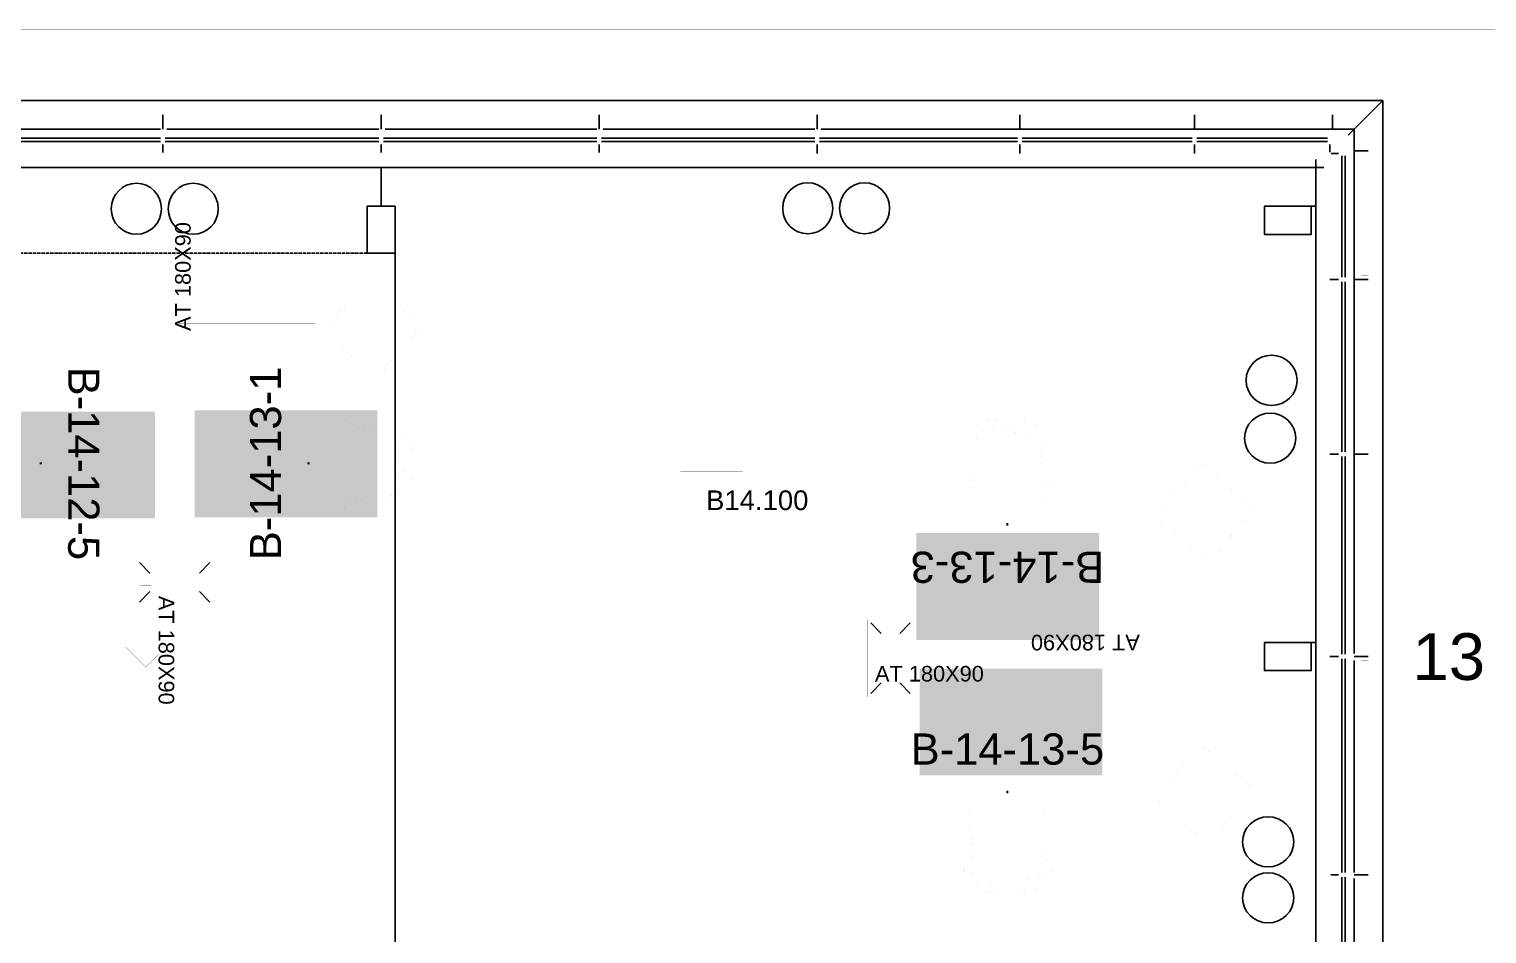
# Model space of a CAD drawing. Extents: x 7690 to 8871, y -6511 to -5312.
# Drawn here: x 8105.4 to 8473.8, y -5540.9 to -5312.3 of the extents above; entities that cross this region are included whole.
import ezdxf
from ezdxf.enums import TextEntityAlignment as Align

# ---------------------------------------------------------------- set-up
doc = ezdxf.new("R2010")
doc.units = 0
doc.header["$MEASUREMENT"] = 0
doc.linetypes.add('DOT_DASH', pattern=[1, 0, -0.25, 0.5, -0.25])
doc.linetypes.add('LONG_DASHES', pattern=[1.5, 1, -0.5])
doc.layers.get('0').update_dxf_attribs({"linetype": 'CONTINUOUS'})
for name, color, linetype in [('A-ALLG-BESCHRIFTUNG_10', 7, 'CONTINUOUS'), ('A-NEU-GRUNDRISS', 7, 'CONTINUOUS'), ('A-NEU-WAND-BETON', 7, 'CONTINUOUS'), ('BWZ121_GF-POLYGON', 7, 'CONTINUOUS'), ('BWZ122_NGF-POLYGON', 7, 'CONTINUOUS'), ('FM_OBJEKT_ARBEITSPLATZ', 7, 'CONTINUOUS'), ('FM_OBJEKT_DOSE', 7, 'CONTINUOUS'), ('FM_OBJEKT_GESCHOSS', 7, 'CONTINUOUS'), ('FM_OBJEKT_MOEBEL', 7, 'CONTINUOUS'), ('FM_OBJEKT_RAUM', 7, 'CONTINUOUS'), ('FM_OBJEKT_SICHERHEIT', 7, 'CONTINUOUS'), ('FM_RAHMEN_LINK', 7, 'CONTINUOUS'), ('R0_MOBILIAR_PERIMETERNUMMERIERU', 7, 'CONTINUOUS'), ('Z1_POLYGONE_FLÄCHENNACHWEIS', 7, 'CONTINUOUS')]:
    doc.layers.add(name, color=color, linetype=linetype)
doc.styles.add('ARIAL', font='ARIAL')

# ---------------------------------------------------------------- blocks, each defined once
blk = doc.blocks.new('*D22')
at = {"layer": 'FM_OBJEKT_GESCHOSS', "color": 250, "linetype": 'Continuous', "const_width": 0.00174}
blk.add_lwpolyline([(8161.6821, -6162.5566), (8161.6821, -6493.2646), (8778.2168, -6493.2646), (8778.2168, -5660.9834), (8447.5059, -5660.9834), (8447.5059, -5330.3032), (7830.9731, -5330.2744), (7830.9746, -5767.6758), (7720.7378, -5767.6758), (7720.7378, -5751.9277), (7704.9897, -5751.9277), (7704.9897, -5767.6758), (7720.7378, -5767.6758), (7720.7378, -5767.6758), (7830.9746, -5767.6758), (7830.9746, -6162.5566), (8161.6821, -6162.5566), (8246.5254, -6081.0605), (8246.5254, -6073.5806), (8330.5762, -6073.5806), (8330.5762, -6081.0605), (8246.5254, -6081.0605)], close=True, dxfattribs=at)
blk = doc.blocks.new('*D62')
at = {"layer": 'A-NEU-GRUNDRISS', "color": 250, "linetype": 'Continuous'}
for p, q in [((8447.5059, -5330.2715), (8304.5586, -5330.2715)), ((8438.7246, -5339.0503), (8447.5059, -5330.2715)), ((8447.5059, -5330.2715), (8447.5059, -5471.019)), ((8447.5059, -5331.4521), (8447.5059, -5471.019)), ((8304.5918, -5337.5137), (8304.5918, -5333.9585)), ((8355.7734, -5337.5137), (8355.7734, -5333.9585)), ((8399.8672, -5337.5137), (8399.8672, -5333.9585)), ((8434.7402, -5337.5137), (8434.7402, -5333.9595)), ((8305.1836, -5339.8037), (8355.1836, -5339.8037)), ((8305.1836, -5340.6309), (8355.1836, -5340.6309)), ((8305.5859, -5337.5142), (8440.2617, -5337.5142)), ((8356.3652, -5339.8018), (8399.2852, -5339.7979)), ((8356.3652, -5340.6289), (8399.2852, -5340.625)), ((8433.5313, -5339.7979), (8400.459, -5339.7979)), ((8433.5313, -5340.625), (8400.459, -5340.625)), ((8434.1191, -5337.5137), (8434.7402, -5337.5137)), ((8440.2617, -5470.0254), (8440.2617, -5337.5142)), ((8304.5918, -5343.6563), (8304.5918, -5341.4517)), ((8355.7734, -5343.6563), (8355.7734, -5341.4517)), ((8399.8672, -5343.6563), (8399.8672, -5341.4517)), ((8434.1191, -5343.3618), (8434.1191, -5341.4517)), ((8434.4551, -5343.6567), (8436.3262, -5343.6563)), ((8437.1309, -5374.9561), (8437.1309, -5344.2471)), ((8437.957, -5374.9561), (8437.957, -5344.2471)), ((8440.2617, -5343.0352), (8443.8164, -5343.0352)), ((8432.5449, -5347.1992), (8306.168, -5347.1992)), ((8430.5762, -5345.2314), (8430.5762, -5469.4443)), ((8434.1211, -5375.5464), (8436.3262, -5375.5464)), ((8437.1309, -5419.0508), (8437.1309, -5376.1367)), ((8437.957, -5419.0508), (8437.957, -5376.1367)), ((8440.2637, -5375.5459), (8443.8184, -5375.5459)), ((8434.1172, -5419.6406), (8436.3242, -5419.6406)), ((8437.1309, -5420.2314), (8437.1309, -5470.2314)), ((8437.957, -5420.2314), (8437.957, -5470.2314)), ((8440.2617, -5419.6406), (8443.8164, -5419.6401)), ((8434.1191, -5470.8223), (8436.3242, -5470.8223)), ((8440.2617, -5470.8218), (8443.8164, -5470.8218))]:
    blk.add_line(p, q, dxfattribs=at)
at = {"layer": 'A-NEU-GRUNDRISS', "color": 250, "linetype": 'Continuous', "const_width": 0.00174}
for points in [[(8305.666, -5335.7104), (8303.5195, -5335.7104), (8303.5195, -5333.9585), (8305.666, -5333.9585)], [(8356.8145, -5335.7104), (8354.668, -5335.7104), (8354.668, -5333.9585), (8356.8145, -5333.9585)], [(8400.9082, -5335.7104), (8398.7617, -5335.7104), (8398.7617, -5333.9585), (8400.9082, -5333.9585)], [(8434.7402, -5335.7114), (8434.1191, -5335.7114), (8434.1191, -5333.9595), (8434.7402, -5333.9595)], [(8305.5859, -5338.6953), (8303.5996, -5338.6953), (8303.5996, -5337.5142), (8305.5859, -5337.5142)], [(8304.9863, -5341.4517), (8304.1992, -5341.4517), (8304.1992, -5338.9932), (8304.9863, -5338.9932)], [(8355.1836, -5341.4536), (8305.1836, -5341.4536), (8305.1836, -5338.9751), (8355.1836, -5338.9751)], [(8356.7676, -5338.6953), (8354.7793, -5338.6953), (8354.7793, -5337.5142), (8356.7676, -5337.5142)], [(8356.168, -5341.4517), (8355.3809, -5341.4517), (8355.3809, -5338.9932), (8356.168, -5338.9932)], [(8356.3652, -5341.4556), (8399.2852, -5341.4517), (8399.2852, -5338.9717), (8356.3652, -5338.9751)], [(8400.8613, -5338.6953), (8398.873, -5338.6953), (8398.873, -5337.5142), (8400.8613, -5337.5142)], [(8400.2617, -5341.4517), (8399.4746, -5341.4517), (8399.4746, -5338.9932), (8400.2617, -5338.9932)], [(8433.5313, -5341.4517), (8400.459, -5341.4517), (8400.459, -5338.9712), (8433.5313, -5338.9712)], [(8435.1113, -5338.6953), (8433.125, -5338.6953), (8433.125, -5337.5142), (8435.1113, -5337.5142)], [(8434.5137, -5341.4517), (8433.7246, -5341.4517), (8433.7246, -5338.9932), (8434.5137, -5338.9932)], [(8438.7246, -5343.0664), (8436.4023, -5343.0664), (8436.4023, -5341.373), (8434.707, -5341.373), (8434.707, -5339.0503), (8438.7246, -5339.0503)], [(8306.168, -5347.1992), (8303.0176, -5347.1992), (8303.0176, -5342.0811), (8306.168, -5342.0811)], [(8357.3496, -5347.1992), (8354.1992, -5347.1992), (8354.1992, -5342.0811), (8357.3496, -5342.0811)], [(8401.4434, -5347.1992), (8398.293, -5347.1992), (8398.293, -5342.0811), (8401.4434, -5342.0811)], [(8435.6934, -5347.1992), (8430.5762, -5347.1992), (8430.5762, -5342.082), (8435.6934, -5342.082)], [(8438.7852, -5344.0503), (8436.3262, -5344.0503), (8436.3262, -5343.2632), (8438.7852, -5343.2632)], [(8438.7852, -5374.9561), (8436.3281, -5374.9561), (8436.3281, -5344.2471), (8438.7852, -5344.2471)], [(8440.2617, -5344.6494), (8439.0801, -5344.6494), (8439.0801, -5342.6631), (8440.2617, -5342.6631)], [(8443.8164, -5343.6567), (8442.0645, -5343.6567), (8442.0645, -5343.0352), (8443.8164, -5343.0352)], [(8435.6934, -5377.1211), (8430.5762, -5377.1211), (8430.5762, -5373.9717), (8435.6934, -5373.9717)], [(8438.7852, -5375.9404), (8436.3262, -5375.9404), (8436.3262, -5375.1528), (8438.7852, -5375.1528)], [(8438.7871, -5419.0508), (8436.3262, -5419.0508), (8436.3262, -5376.1367), (8438.7871, -5376.1367)], [(8440.2637, -5376.5396), (8439.082, -5376.5396), (8439.082, -5374.5527), (8440.2637, -5374.5527)], [(8443.8184, -5376.5859), (8442.0664, -5376.5859), (8442.0664, -5374.4399), (8443.8184, -5374.4399)], [(8435.6934, -5421.2158), (8430.5762, -5421.2158), (8430.5762, -5418.0659), (8435.6934, -5418.0659)], [(8438.7813, -5420.0347), (8436.3242, -5420.0347), (8436.3242, -5419.2471), (8438.7813, -5419.2471)], [(8438.7871, -5470.2314), (8436.3262, -5470.2314), (8436.3262, -5420.2314), (8438.7871, -5420.2314)], [(8440.2617, -5420.6338), (8439.0801, -5420.6338), (8439.0801, -5418.647), (8440.2617, -5418.647)], [(8443.8164, -5420.6807), (8442.0625, -5420.6807), (8442.0625, -5418.5342), (8443.8164, -5418.5342)], [(8435.6934, -5472.397), (8430.5762, -5472.397), (8430.5762, -5469.2471), (8435.6934, -5469.2471)], [(8440.2617, -5471.8154), (8439.0801, -5471.8154), (8439.0801, -5469.8286), (8440.2617, -5469.8286)], [(8443.8164, -5471.8618), (8442.0645, -5471.8618), (8442.0645, -5469.7158), (8443.8164, -5469.7158)], [(8438.7832, -5471.2158), (8436.3242, -5471.2158), (8436.3242, -5470.4287), (8438.7832, -5470.4287)]]:
    blk.add_lwpolyline(points, close=True, dxfattribs=at)
blk = doc.blocks.new('*D63')
at = {"layer": 'A-NEU-GRUNDRISS', "color": 250, "linetype": 'Continuous'}
for p, q in [((8304.5918, -5330.2734), (8249.4746, -5330.2734)), ((8249.4746, -5337.5166), (8249.4746, -5333.9614)), ((8304.002, -5339.8022), (8250.0645, -5339.8022)), ((8304.002, -5340.6289), (8250.0645, -5340.6289)), ((8250.4668, -5337.5166), (8304.002, -5337.5166)), ((8249.4746, -5343.4214), (8249.4746, -5341.4541)), ((8303.0176, -5347.2007), (8251.0488, -5347.2007))]:
    blk.add_line(p, q, dxfattribs=at)
at = {"layer": 'A-NEU-GRUNDRISS', "color": 250, "linetype": 'Continuous', "const_width": 0.00174}
for points in [[(8250.5469, -5335.7134), (8248.4023, -5335.7134), (8248.4023, -5333.9614), (8250.5469, -5333.9614)], [(8250.4668, -5338.6978), (8248.4805, -5338.6978), (8248.4805, -5337.5166), (8250.4668, -5337.5166)], [(8249.8691, -5341.4541), (8249.0801, -5341.4541), (8249.0801, -5338.9961), (8249.8691, -5338.9961)], [(8304.002, -5341.4521), (8250.0645, -5341.4521), (8250.0645, -5338.9736), (8304.002, -5338.9736)], [(8251.0488, -5347.2007), (8247.9004, -5347.2007), (8247.9004, -5342.0825), (8251.0488, -5342.0825)]]:
    blk.add_lwpolyline(points, close=True, dxfattribs=at)
blk = doc.blocks.new('*D64')
at = {"layer": 'A-NEU-GRUNDRISS', "color": 250, "linetype": 'Continuous'}
for p, q in [((8249.4746, -5330.2734), (8194.3574, -5330.2734)), ((8194.3574, -5337.5166), (8194.3574, -5333.9614)), ((8248.8848, -5339.8022), (8194.9473, -5339.8022)), ((8248.8848, -5340.6289), (8194.9473, -5340.6289)), ((8195.3496, -5337.5166), (8248.8848, -5337.5166)), ((8194.3574, -5343.4214), (8194.3574, -5341.4541)), ((8247.9004, -5347.2007), (8195.9316, -5347.2007))]:
    blk.add_line(p, q, dxfattribs=at)
at = {"layer": 'A-NEU-GRUNDRISS', "color": 250, "linetype": 'Continuous', "const_width": 0.00174}
for points in [[(8195.4297, -5335.7134), (8193.2832, -5335.7134), (8193.2832, -5333.9614), (8195.4297, -5333.9614)], [(8195.3496, -5338.6978), (8193.3633, -5338.6978), (8193.3633, -5337.5166), (8195.3496, -5337.5166)], [(8194.75, -5341.4541), (8193.9629, -5341.4541), (8193.9629, -5338.9961), (8194.75, -5338.9961)], [(8248.8848, -5341.4521), (8194.9473, -5341.4521), (8194.9473, -5338.9736), (8248.8848, -5338.9736)], [(8195.9316, -5347.2007), (8192.7813, -5347.2007), (8192.7813, -5342.0825), (8195.9316, -5342.0825)]]:
    blk.add_lwpolyline(points, close=True, dxfattribs=at)
blk = doc.blocks.new('*D65')
at = {"layer": 'A-NEU-GRUNDRISS', "color": 250, "linetype": 'Continuous'}
for p, q in [((8194.3574, -5330.2734), (8139.2388, -5330.2734)), ((8139.2388, -5337.5166), (8139.2388, -5333.9614)), ((8193.7656, -5339.8022), (8139.8296, -5339.8022)), ((8193.7656, -5340.6289), (8139.8296, -5340.6289)), ((8140.231, -5337.5166), (8193.7656, -5337.5166)), ((8139.2388, -5343.4214), (8139.2388, -5341.4541)), ((8192.7813, -5347.2007), (8140.813, -5347.2007))]:
    blk.add_line(p, q, dxfattribs=at)
at = {"layer": 'A-NEU-GRUNDRISS', "color": 250, "linetype": 'Continuous', "const_width": 0.00174}
for points in [[(8140.312, -5335.7134), (8138.1655, -5335.7134), (8138.1655, -5333.9614), (8140.312, -5333.9614)], [(8140.231, -5338.6978), (8138.2446, -5338.6978), (8138.2446, -5337.5166), (8140.231, -5337.5166)], [(8139.6323, -5341.4541), (8138.8452, -5341.4541), (8138.8452, -5338.9961), (8139.6323, -5338.9961)], [(8193.7656, -5341.4521), (8139.8296, -5341.4521), (8139.8296, -5338.9736), (8193.7656, -5338.9736)], [(8140.813, -5347.2007), (8137.6636, -5347.2007), (8137.6636, -5342.0825), (8140.813, -5342.0825)]]:
    blk.add_lwpolyline(points, close=True, dxfattribs=at)
blk = doc.blocks.new('*D66')
at = {"layer": 'A-NEU-GRUNDRISS', "color": 250, "linetype": 'Continuous'}
for p, q in [((8139.2388, -5330.2734), (8084.1206, -5330.2734)), ((8084.1206, -5337.5166), (8084.1206, -5333.9614)), ((8138.6479, -5339.8022), (8084.7114, -5339.8022)), ((8138.6479, -5340.6289), (8084.7114, -5340.6289)), ((8085.1138, -5337.5166), (8138.6479, -5337.5166)), ((8084.1206, -5343.4214), (8084.1206, -5341.4541)), ((8137.6636, -5347.2007), (8085.6958, -5347.2007))]:
    blk.add_line(p, q, dxfattribs=at)
at = {"layer": 'A-NEU-GRUNDRISS', "color": 250, "linetype": 'Continuous', "const_width": 0.00174}
for points in [[(8085.1938, -5335.7134), (8083.0474, -5335.7134), (8083.0474, -5333.9614), (8085.1938, -5333.9614)], [(8085.1138, -5338.6978), (8083.1265, -5338.6978), (8083.1265, -5337.5166), (8085.1138, -5337.5166)], [(8084.5142, -5341.4541), (8083.7271, -5341.4541), (8083.7271, -5338.9961), (8084.5142, -5338.9961)], [(8138.6479, -5341.4521), (8084.7114, -5341.4521), (8084.7114, -5338.9736), (8138.6479, -5338.9736)], [(8085.6958, -5347.2007), (8082.5454, -5347.2007), (8082.5454, -5342.0825), (8085.6958, -5342.0825)]]:
    blk.add_lwpolyline(points, close=True, dxfattribs=at)
blk = doc.blocks.new('*D72')
at = {"layer": 'A-NEU-GRUNDRISS', "color": 250, "linetype": 'Continuous'}
for p, q in [((8430.5742, -5579.4834), (8430.5742, -5527.5146)), ((8434.3535, -5525.9399), (8436.3223, -5525.9399)), ((8437.1465, -5580.4678), (8437.1465, -5526.5308)), ((8437.9727, -5580.4678), (8437.9727, -5526.5308)), ((8440.2598, -5525.9404), (8443.8145, -5525.9404)), ((8440.2598, -5526.9331), (8440.2598, -5580.4678)), ((8447.502, -5581.0581), (8447.502, -5525.9404))]:
    blk.add_line(p, q, dxfattribs=at)
at = {"layer": 'A-NEU-GRUNDRISS', "color": 250, "linetype": 'Continuous', "const_width": 0.00174}
for points in [[(8430.5742, -5527.5146), (8430.5742, -5524.3652), (8435.6934, -5524.3652), (8435.6934, -5527.5146)], [(8439.0781, -5526.9331), (8439.0781, -5524.9463), (8440.2598, -5524.9463), (8440.2598, -5526.9331)], [(8442.0625, -5527.0132), (8442.0625, -5524.8672), (8443.8145, -5524.8672), (8443.8145, -5527.0132)], [(8436.3223, -5526.334), (8436.3223, -5525.5464), (8438.7793, -5525.5464), (8438.7793, -5526.334)], [(8436.3242, -5580.4678), (8436.3242, -5526.5308), (8438.8027, -5526.5308), (8438.8027, -5580.4678)]]:
    blk.add_lwpolyline(points, close=True, dxfattribs=at)
blk = doc.blocks.new('*D73')
at = {"layer": 'A-NEU-GRUNDRISS', "color": 250, "linetype": 'Continuous'}
for p, q in [((8430.5762, -5524.3652), (8430.5762, -5472.397)), ((8434.3535, -5470.8223), (8436.3223, -5470.8223)), ((8437.1465, -5525.3496), (8437.1465, -5471.4126)), ((8437.9727, -5525.3496), (8437.9727, -5471.4126)), ((8440.2598, -5470.8223), (8443.8145, -5470.8223)), ((8440.2598, -5471.8149), (8440.2598, -5525.3496)), ((8447.502, -5525.9404), (8447.502, -5470.8223))]:
    blk.add_line(p, q, dxfattribs=at)
at = {"layer": 'A-NEU-GRUNDRISS', "color": 250, "linetype": 'Continuous', "const_width": 0.00174}
for points in [[(8430.5762, -5472.397), (8430.5762, -5469.2471), (8435.6934, -5469.2471), (8435.6934, -5472.397)], [(8439.0781, -5471.8149), (8439.0781, -5469.8281), (8440.2598, -5469.8281), (8440.2598, -5471.8149)], [(8442.0625, -5471.895), (8442.0625, -5469.749), (8443.8145, -5469.749), (8443.8145, -5471.895)], [(8436.3223, -5471.2158), (8436.3223, -5470.4282), (8438.7793, -5470.4282), (8438.7793, -5471.2158)], [(8436.3242, -5525.3496), (8436.3242, -5471.4126), (8438.8027, -5471.4126), (8438.8027, -5525.3496)]]:
    blk.add_lwpolyline(points, close=True, dxfattribs=at)
blk = doc.blocks.new('*D136')
at = {"layer": 'BWZ122_NGF-POLYGON', "color": 6, "linetype": 'Continuous', "const_width": 0.0139}
blk.add_lwpolyline([(8197.8984, -5577.5151), (8197.8984, -5368.854), (8190.812, -5368.854), (8190.812, -5357.043), (8194.3555, -5357.043), (8194.3574, -5347.2002), (8084.1196, -5347.2002)], dxfattribs=at)
blk = doc.blocks.new('*D139')
at = {"layer": 'BWZ122_NGF-POLYGON', "color": 6, "linetype": 'Continuous', "const_width": 0.0139}
blk.add_lwpolyline([(8194.3555, -5357.043), (8194.3574, -5347.2002), (8430.5762, -5347.1992), (8430.5762, -5357.043), (8429.3926, -5357.043), (8429.3926, -5364.1294), (8417.582, -5364.1294), (8417.582, -5357.043), (8429.3926, -5357.043), (8430.5762, -5357.043), (8430.5762, -5467.2788), (8429.3926, -5467.2788), (8429.3926, -5474.3657), (8417.582, -5474.3657), (8417.582, -5467.2788), (8429.3926, -5467.2788), (8430.5762, -5467.2788), (8430.5742, -5581.0581), (8429.3926, -5581.0581), (8429.3926, -5577.5151), (8417.582, -5577.5151), (8417.582, -5581.0581), (8366.7969, -5581.0581), (8366.7969, -5577.5151), (8197.8984, -5577.5151), (8197.8984, -5368.854), (8197.8984, -5357.043), (8194.3555, -5357.043)], close=True, dxfattribs=at)
blk = doc.blocks.new('*D237')
at = {"layer": 'FM_OBJEKT_MOEBEL', "color": 250, "linetype": 'Continuous', "const_width": 0.00174}
blk.add_lwpolyline([(8317.1914, -5506.6475), (8388.0566, -5506.6475), (8388.0566, -5471.2148), (8317.1914, -5471.2148)], close=True, dxfattribs=at)
at = {"layer": 'FM_OBJEKT_MOEBEL', "color": 250, "linetype": 'Continuous', "style": 'ARIAL'}
blk.add_text('AT 180X90', height=3.93699, dxfattribs=at).set_placement((8319.1582, -5477.1201))
for s, height, p in [('B-14-13-5', 7.87399, (8352.6221, -5498.1191)), ('.', 3.937, (8352.6211, -5505.3369))]:
    blk.add_text(s, height=height, dxfattribs=at).set_placement(p, align=Align.CENTER)
blk = doc.blocks.new('*D238')
at = {"layer": 'FM_OBJEKT_MOEBEL', "color": 250, "linetype": 'Continuous', "const_width": 0.00174}
blk.add_lwpolyline([(8388.0566, -5435.7837), (8317.1914, -5435.7837), (8317.1914, -5471.2168), (8388.0566, -5471.2168)], close=True, dxfattribs=at)
at = {"layer": 'FM_OBJEKT_MOEBEL', "color": 250, "linetype": 'Continuous', "style": 'ARIAL'}
for s, height, p in [('.', 3.937, (8352.6211, -5437.0957)), ('B-14-13-3', 7.87399, (8352.6221, -5444.3135))]:
    blk.add_text(s, height=height, rotation=180, dxfattribs=at).set_placement(p, align=Align.CENTER)
blk.add_text('AT 180X90', height=3.93699, rotation=180, dxfattribs=at).set_placement((8386.0879, -5465.3111))
blk = doc.blocks.new('*D239')
at = {"layer": 'FM_OBJEKT_MOEBEL', "color": 250, "linetype": 'Continuous', "const_width": 0.00174}
blk.add_lwpolyline([(8401.1289, -5421.979), (8390.0215, -5435.7822), (8403.8242, -5446.8887), (8414.9316, -5433.0854)], close=True, dxfattribs=at)
blk.add_lwpolyline([(8395.998, -5427.4346), (8394.041, -5427.6465), (8394.2539, -5429.6035)], dxfattribs=at)
blk = doc.blocks.new('*D240')
at = {"layer": 'FM_OBJEKT_MOEBEL', "color": 250, "linetype": 'Continuous', "const_width": 0.00174}
blk.add_lwpolyline([(8390.0273, -5506.6519), (8403.5566, -5518.0908), (8414.9961, -5504.562), (8401.4668, -5493.123)], close=True, dxfattribs=at)
blk.add_lwpolyline([(8395.3574, -5511.9131), (8395.5215, -5513.8745), (8397.4824, -5513.7104)], dxfattribs=at)
blk = doc.blocks.new('*D241')
at = {"layer": 'FM_OBJEKT_MOEBEL', "color": 250, "linetype": 'Continuous'}
for p, q in [((8320.7656, -5464.9546), (8318.1035, -5462.2925)), ((8325.4199, -5464.9546), (8328.082, -5462.2925)), ((8320.7656, -5477.4819), (8318.1035, -5480.1436)), ((8325.4199, -5477.4819), (8328.082, -5480.1436))]:
    blk.add_line(p, q, dxfattribs=at)
at = {"layer": 'FM_OBJEKT_MOEBEL', "color": 250, "linetype": 'Continuous', "const_width": 0.00174}
for points in [[(8317.1875, -5461.3755), (8328.998, -5461.3755), (8328.998, -5481.0605), (8317.1875, -5481.0605)], [(8321.125, -5465.3125), (8325.0605, -5465.3125), (8325.0605, -5477.1235), (8321.125, -5477.1235)]]:
    blk.add_lwpolyline(points, close=True, dxfattribs=at)
blk = doc.blocks.new('*D296')
at = {"layer": 'FM_OBJEKT_MOEBEL', "color": 250, "linetype": 'Continuous', "const_width": 0.00174}
blk.add_lwpolyline([(8285.6934, -5518.4556), (8285.6934, -5486.9595), (8269.9453, -5486.9595), (8269.9453, -5518.4556)], close=True, dxfattribs=at)
blk = doc.blocks.new('*D297')
at = {"layer": 'FM_OBJEKT_MOEBEL', "color": 250, "linetype": 'Continuous', "const_width": 0.00174}
blk.add_lwpolyline([(8285.6914, -5486.9595), (8285.6914, -5455.4634), (8269.9453, -5455.4634), (8269.9453, -5486.9595)], close=True, dxfattribs=at)
blk = doc.blocks.new('*D298')
at = {"layer": 'FM_OBJEKT_MOEBEL', "color": 250, "linetype": 'Continuous', "const_width": 0.00174}
blk.add_lwpolyline([(8285.6934, -5455.4634), (8285.6934, -5423.9678), (8269.9453, -5423.9678), (8269.9453, -5455.4634)], close=True, dxfattribs=at)
blk = doc.blocks.new('*D331')
at = {"layer": 'FM_OBJEKT_SICHERHEIT', "color": 92, "linetype": 'Continuous', "const_width": 0.0139}
blk.add_lwpolyline([(8136.313, -5452.8633), (8136.313, -5468.0005), (8139.9116, -5464.3882), (8139.9116, -5468.4727), (8134.9106, -5473.5), (8129.8286, -5468.4185), (8129.8286, -5464.3477), (8133.4282, -5467.9468), (8133.4282, -5452.8633), (8136.313, -5452.8633)], close=True, dxfattribs=at)
blk = doc.blocks.new('ZZUNIT_CIRCLE')
at = {"color": 0, "linetype": 'ByBlock'}
blk.add_circle((0, 0), 1, dxfattribs=at)
blk = doc.blocks.new('*D358')
at = {"layer": 'FM_OBJEKT_DOSE', "color": 7, "linetype": 'Continuous', "xscale": 6.452989299999999, "yscale": 6.3332055, "rotation": 270}
blk.add_blockref('ZZUNIT_CIRCLE', (8132.522, -5357.667), dxfattribs=at)
blk = doc.blocks.new('*D359')
at = {"layer": 'FM_OBJEKT_DOSE', "color": 7, "linetype": 'Continuous', "xscale": 6.452989299999999, "yscale": 6.3332055, "rotation": 270}
blk.add_blockref('ZZUNIT_CIRCLE', (8146.8823, -5357.667), dxfattribs=at)
blk = doc.blocks.new('*D360')
at = {"layer": 'FM_OBJEKT_DOSE', "color": 7, "linetype": 'Continuous', "xscale": 6.452989299999999, "yscale": 6.3332055, "rotation": 270}
blk.add_blockref('ZZUNIT_CIRCLE', (8316.5352, -5357.54), dxfattribs=at)
blk = doc.blocks.new('*D361')
at = {"layer": 'FM_OBJEKT_DOSE', "color": 7, "linetype": 'Continuous', "xscale": 6.452989299999999, "yscale": 6.3332055, "rotation": 270}
blk.add_blockref('ZZUNIT_CIRCLE', (8302.1738, -5357.54), dxfattribs=at)
blk = doc.blocks.new('*D362')
at = {"layer": 'FM_OBJEKT_DOSE', "color": 7, "linetype": 'Continuous', "xscale": 6.452989299999999, "yscale": 6.3332055}
blk.add_blockref('ZZUNIT_CIRCLE', (8419.377, -5401.0244), dxfattribs=at)
blk = doc.blocks.new('*D363')
at = {"layer": 'FM_OBJEKT_DOSE', "color": 7, "linetype": 'Continuous', "xscale": 6.452989299999999, "yscale": 6.3332055}
blk.add_blockref('ZZUNIT_CIRCLE', (8419.0215, -5415.6304), dxfattribs=at)
blk = doc.blocks.new('*D364')
at = {"layer": 'FM_OBJEKT_DOSE', "color": 7, "linetype": 'Continuous', "xscale": 6.452989299999999, "yscale": 6.3332055}
blk.add_blockref('ZZUNIT_CIRCLE', (8418.5176, -5517.6406), dxfattribs=at)
blk = doc.blocks.new('*D365')
at = {"layer": 'FM_OBJEKT_DOSE', "color": 7, "linetype": 'Continuous', "xscale": 6.452989299999999, "yscale": 6.3332055}
blk.add_blockref('ZZUNIT_CIRCLE', (8418.5176, -5531.7798), dxfattribs=at)
blk = doc.blocks.new('*D409')
at = {"layer": 'FM_OBJEKT_MOEBEL', "color": 250, "linetype": 'Continuous'}
for p, q in [((8135.9312, -5449.7246), (8133.269, -5447.063)), ((8148.4575, -5449.7246), (8151.1196, -5447.063)), ((8135.9312, -5454.3779), (8133.269, -5457.04)), ((8148.4575, -5454.3779), (8151.1196, -5457.04))]:
    blk.add_line(p, q, dxfattribs=at)
at = {"layer": 'FM_OBJEKT_MOEBEL', "color": 250, "linetype": 'Continuous', "const_width": 0.00174}
for points in [[(8132.3521, -5457.957), (8132.3521, -5446.146), (8152.0376, -5446.146), (8152.0376, -5457.957)], [(8136.2886, -5454.02), (8136.2886, -5450.083), (8148.1001, -5450.083), (8148.1001, -5454.02)]]:
    blk.add_lwpolyline(points, close=True, dxfattribs=at)
blk = doc.blocks.new('*D410')
at = {"layer": 'FM_OBJEKT_MOEBEL', "color": 250, "linetype": 'Continuous', "const_width": 0.00174}
blk.add_lwpolyline([(8177.6216, -5457.4341), (8177.6216, -5386.5684), (8142.189, -5386.5684), (8142.189, -5457.4341)], close=True, dxfattribs=at)
at = {"layer": 'FM_OBJEKT_MOEBEL', "color": 250, "linetype": 'Continuous', "style": 'ARIAL'}
for s, height, p in [('B-14-13-1', 7.87399, (8169.0922, -5422.0061)), ('.', 3.937, (8176.3105, -5422.0063))]:
    blk.add_text(s, height=height, rotation=90, dxfattribs=at).set_placement(p, align=Align.CENTER)
blk.add_text('AT 180X90', height=3.93699, rotation=270, dxfattribs=at).set_placement((8138.1358, -5455.4658))
blk = doc.blocks.new('*D411')
at = {"layer": 'FM_OBJEKT_MOEBEL', "color": 250, "linetype": 'Continuous', "const_width": 0.00174}
blk.add_lwpolyline([(8106.7563, -5386.5703), (8106.7563, -5457.436), (8142.1899, -5457.436), (8142.1899, -5386.5703)], close=True, dxfattribs=at)
at = {"layer": 'FM_OBJEKT_MOEBEL', "color": 250, "linetype": 'Continuous', "style": 'ARIAL'}
blk.add_text('AT 180X90', height=3.93699, rotation=90, dxfattribs=at).set_placement((8146.2422, -5388.5391))
for s, height, p in [('B-14-12-5', 7.87399, (8115.2867, -5422.0063)), ('.', 3.937, (8108.0694, -5422.0063))]:
    blk.add_text(s, height=height, rotation=270, dxfattribs=at).set_placement(p, align=Align.CENTER)
blk = doc.blocks.new('*D413')
at = {"layer": 'FM_OBJEKT_MOEBEL', "color": 250, "linetype": 'Continuous', "const_width": 0.00174}
blk.add_lwpolyline([(8193.3066, -5400.355), (8204.7441, -5386.8262), (8191.2163, -5375.3877), (8179.7769, -5388.916)], close=True, dxfattribs=at)
blk.add_lwpolyline([(8198.5664, -5395.0259), (8200.5293, -5394.8613), (8200.3652, -5392.8999)], dxfattribs=at)
blk = doc.blocks.new('*D415')
at = {"layer": 'FM_OBJEKT_MOEBEL', "color": 250, "linetype": 'Continuous', "const_width": 0.00174}
blk.add_lwpolyline([(8205.1836, -5484.9985), (8173.688, -5484.9985), (8173.688, -5500.7466), (8205.1836, -5500.7466)], close=True, dxfattribs=at)
blk = doc.blocks.new('*D416')
at = {"layer": 'FM_OBJEKT_MOEBEL', "color": 250, "linetype": 'Continuous', "const_width": 0.00174}
blk.add_lwpolyline([(8173.687, -5484.9985), (8142.1909, -5484.9985), (8142.1909, -5500.7466), (8173.687, -5500.7466)], close=True, dxfattribs=at)
blk = doc.blocks.new('*D417')
at = {"layer": 'FM_OBJEKT_MOEBEL', "color": 250, "linetype": 'Continuous', "const_width": 0.00174}
blk.add_lwpolyline([(8142.189, -5484.9985), (8110.6929, -5484.9985), (8110.6929, -5500.7466), (8142.189, -5500.7466)], close=True, dxfattribs=at)
blk = doc.blocks.new('*D418')
at = {"layer": 'FM_OBJEKT_MOEBEL', "color": 250, "linetype": 'Continuous', "const_width": 0.00174}
blk.add_lwpolyline([(8110.6909, -5484.9985), (8079.1948, -5484.9985), (8079.1948, -5500.7466), (8110.6909, -5500.7466)], close=True, dxfattribs=at)
blk = doc.blocks.new('*D453')
at = {"layer": 'FM_OBJEKT_MOEBEL', "color": 250, "linetype": 'Continuous', "const_width": 0.00174}
blk.add_lwpolyline([(8196.7314, -5413.6328), (8196.2129, -5412.6152), (8196.2129, -5411.2363), (8196.208, -5411.1748), (8196.1924, -5411.1113), (8196.1709, -5411.0605), (8196.1318, -5410.9971), (8196.0986, -5410.958), (8196.0654, -5410.9287), (8196.0195, -5410.8975), (8195.9697, -5410.873), (8195.8994, -5410.8506), (8195.8193, -5410.8438), (8195.8193, -5410.8438), (8185.583, -5410.8428), (8185.5264, -5410.8467), (8185.4756, -5410.8574), (8185.4307, -5410.873), (8185.3896, -5410.8936), (8185.3408, -5410.9268), (8185.3047, -5410.958), (8185.2646, -5411.0049), (8185.2354, -5411.0537), (8185.2168, -5411.0918), (8185.2041, -5411.1299), (8185.1924, -5411.1875), (8185.1885, -5411.2373), (8185.1895, -5412.6143), (8185.1973, -5412.6904), (8185.21, -5412.7373), (8185.2227, -5412.7734), (8185.2461, -5412.8174), (8185.2725, -5412.8545), (8185.3047, -5412.8926), (8185.3408, -5412.9238), (8185.376, -5412.9492), (8185.4316, -5412.9775), (8185.4736, -5412.9922), (8185.5342, -5413.0049), (8185.583, -5413.0088), (8195.8193, -5413.0088), (8195.8877, -5413.0029), (8195.9482, -5412.9873), (8196.0146, -5412.957), (8196.0723, -5412.916), (8196.0967, -5412.8936), (8196.1279, -5412.8584), (8196.1494, -5412.8281), (8196.168, -5412.7969), (8196.1865, -5412.7559), (8196.2012, -5412.708), (8196.209, -5412.665), (8196.2129, -5412.6152), (8196.7314, -5413.6328), (8181.3174, -5412.7822), (8181.0029, -5412.8076), (8180.583, -5412.9883), (8180.2705, -5413.3047), (8180.124, -5413.6143), (8180.0713, -5413.9609), (8180.0713, -5430.5596), (8180.1221, -5430.8994), (8180.1924, -5431.0791), (8180.4404, -5431.417), (8180.7646, -5431.6338), (8181.0029, -5431.7129), (8181.3174, -5431.7383), (8196.7314, -5430.8877), (8196.2119, -5431.9063), (8196.1982, -5431.7969), (8196.1465, -5431.6865), (8196.0986, -5431.627), (8195.9443, -5431.5322), (8195.8193, -5431.5117), (8185.583, -5431.5117), (8185.4541, -5431.5332), (8185.3516, -5431.5869), (8185.25, -5431.6953), (8185.1943, -5431.8408), (8185.1895, -5431.9053), (8185.1885, -5433.2842), (8185.2119, -5433.4131), (8185.3057, -5433.5625), (8185.375, -5433.6182), (8185.4639, -5433.6582), (8185.583, -5433.6768), (8195.8193, -5433.6777), (8195.9385, -5433.6592), (8196.0967, -5433.5625), (8196.1631, -5433.4736), (8196.1982, -5433.3916), (8196.2119, -5431.9063), (8196.7314, -5430.8877), (8196.9092, -5430.541), (8197.2236, -5429.8809), (8197.5479, -5429.1152), (8197.9619, -5427.9678), (8198.2354, -5427.0469), (8198.4639, -5426.0879), (8198.6318, -5425.1885), (8198.749, -5424.3262), (8198.7959, -5423.8398), (8198.833, -5423.3389), (8198.8525, -5422.9219), (8198.8584, -5422.7217), (8198.8623, -5422.46), (8198.8643, -5422.4014), (8198.8643, -5422.2817), (8200.4385, -5422.2803), (8200.4385, -5422.3438), (8200.4365, -5422.4014), (8200.4326, -5422.7051), (8200.4209, -5422.9814), (8200.4014, -5423.3086), (8200.3779, -5423.6016), (8200.335, -5423.999), (8200.2959, -5424.3066), (8200.2373, -5424.6885), (8200.165, -5425.0898), (8200.0889, -5425.4473), (8200.0029, -5425.8174), (8199.9033, -5426.1992), (8199.8076, -5426.5264), (8199.6982, -5426.873), (8199.5674, -5427.2539), (8199.4658, -5427.5264), (8199.3252, -5427.8789), (8199.1455, -5428.2979), (8198.999, -5428.6289), (8198.9443, -5428.9277), (8198.9658, -5429.1592), (8199.0596, -5429.415), (8199.2217, -5429.6377), (8199.4502, -5429.8125), (8199.6416, -5429.8945), (8199.9307, -5429.9375), (8200.2529, -5429.8818), (8200.54, -5429.7236), (8200.7139, -5429.5449), (8200.8936, -5429.2109), (8201.0479, -5428.8643), (8201.1904, -5428.5234), (8201.3311, -5428.1611), (8201.4697, -5427.7813), (8201.6123, -5427.3555), (8201.7168, -5427.0166), (8201.8203, -5426.6523), (8201.9111, -5426.3037), (8201.9805, -5426.0166), (8202.0518, -5425.6875), (8202.1113, -5425.3896), (8202.1816, -5425), (8202.2402, -5424.6201), (8202.2969, -5424.1797), (8202.3398, -5423.7627), (8202.3711, -5423.373), (8202.3906, -5423.0098), (8202.4033, -5422.6504), (8202.4082, -5422.2607), (8202.4033, -5421.876), (8202.3887, -5421.4609), (8202.3594, -5421.001), (8202.3125, -5420.4824), (8202.2598, -5420.0469), (8202.2051, -5419.6699), (8202.1123, -5419.1309), (8202.0215, -5418.6885), (8201.9209, -5418.2568), (8201.7949, -5417.7783), (8201.668, -5417.3447), (8201.5059, -5416.8457), (8201.3486, -5416.4072), (8201.1846, -5415.9883), (8201.0479, -5415.6592), (8200.9053, -5415.3369), (8200.7861, -5415.0869), (8200.665, -5414.915), (8200.4385, -5414.7266), (8200.2354, -5414.6328), (8200.0361, -5414.5898), (8199.8701, -5414.585), (8199.6396, -5414.626), (8199.5088, -5414.6768), (8199.2744, -5414.832), (8199.1592, -5414.9521), (8199.0342, -5415.1533), (8198.9697, -5415.3428), (8198.9443, -5415.6025), (8198.9697, -5415.7949), (8199.0361, -5415.9863), (8199.1787, -5416.2949), (8199.3447, -5416.6875), (8199.4463, -5416.9424), (8199.5576, -5417.2393), (8199.6572, -5417.5254), (8199.7783, -5417.9004), (8199.8857, -5418.2578), (8199.9893, -5418.6475), (8200.083, -5419.04), (8200.1826, -5419.5303), (8200.2568, -5419.9453), (8200.3174, -5420.3691), (8200.3701, -5420.8359), (8200.3975, -5421.1631), (8200.417, -5421.4463), (8200.4287, -5421.7139), (8200.4365, -5422.0264), (8200.4385, -5422.1982), (8200.4385, -5422.2803), (8198.8643, -5422.2817), (8198.8623, -5422.0146), (8198.8564, -5421.7295), (8198.8408, -5421.3447), (8198.8232, -5421.0254), (8198.8018, -5420.7334), (8198.7744, -5420.4268), (8198.7197, -5419.9414), (8198.6592, -5419.5049), (8198.6006, -5419.1445), (8198.542, -5418.8203), (8198.4814, -5418.5127), (8198.3389, -5417.8789), (8198.2568, -5417.5586), (8198.1396, -5417.1328), (8198.0186, -5416.7256), (8197.876, -5416.2891), (8197.7285, -5415.876), (8197.5479, -5415.4033), (8197.4111, -5415.0684), (8197.2627, -5414.7256), (8197.1045, -5414.3813), (8196.9766, -5414.1152), (8196.8652, -5413.8916)], close=True, dxfattribs=at)
blk = doc.blocks.new('*D454')
at = {"layer": 'FM_OBJEKT_MOEBEL', "color": 250, "linetype": 'Continuous', "const_width": 0.00174}
blk.add_lwpolyline([(8343.7656, -5416.2686), (8342.748, -5416.7876), (8341.3691, -5416.7876), (8341.3076, -5416.7925), (8341.2451, -5416.8076), (8341.1943, -5416.8291), (8341.1299, -5416.8691), (8341.0908, -5416.9023), (8341.0615, -5416.9355), (8341.0303, -5416.981), (8341.0059, -5417.0313), (8340.9834, -5417.1006), (8340.9766, -5417.1812), (8340.9766, -5417.1812), (8340.9756, -5427.4175), (8340.9795, -5427.4736), (8340.9912, -5427.5244), (8341.0068, -5427.5698), (8341.0264, -5427.6113), (8341.0596, -5427.6597), (8341.0908, -5427.6958), (8341.1377, -5427.7363), (8341.1865, -5427.7656), (8341.2246, -5427.7837), (8341.2627, -5427.7964), (8341.3213, -5427.8081), (8341.3701, -5427.8115), (8342.7471, -5427.811), (8342.8232, -5427.8032), (8342.8701, -5427.791), (8342.9063, -5427.7778), (8342.9502, -5427.7544), (8342.9873, -5427.728), (8343.0264, -5427.6958), (8343.0566, -5427.6602), (8343.082, -5427.6245), (8343.1104, -5427.5688), (8343.125, -5427.5273), (8343.1377, -5427.4663), (8343.1416, -5427.4175), (8343.1416, -5417.1816), (8343.1357, -5417.1123), (8343.1201, -5417.0527), (8343.0898, -5416.9858), (8343.0498, -5416.9282), (8343.0264, -5416.9038), (8342.9912, -5416.8721), (8342.9609, -5416.8511), (8342.9307, -5416.8325), (8342.8887, -5416.814), (8342.8408, -5416.7993), (8342.7979, -5416.7915), (8342.748, -5416.7876), (8343.7656, -5416.2686), (8342.915, -5431.6836), (8342.9404, -5431.998), (8343.1211, -5432.418), (8343.4375, -5432.73), (8343.7471, -5432.8774), (8344.0947, -5432.9297), (8360.6924, -5432.9292), (8361.0322, -5432.8789), (8361.2119, -5432.8081), (8361.5498, -5432.5601), (8361.7666, -5432.2368), (8361.8467, -5431.9976), (8361.8711, -5431.6831), (8361.0205, -5416.2695), (8362.04, -5416.7881), (8361.9297, -5416.8022), (8361.8193, -5416.854), (8361.7607, -5416.9023), (8361.665, -5417.0557), (8361.6455, -5417.1807), (8361.6455, -5427.4175), (8361.667, -5427.5459), (8361.7197, -5427.6489), (8361.8281, -5427.7505), (8361.9736, -5427.8057), (8362.0381, -5427.811), (8363.417, -5427.8115), (8363.5459, -5427.7886), (8363.6953, -5427.6953), (8363.751, -5427.6255), (8363.792, -5427.5371), (8363.8096, -5427.417), (8363.8105, -5417.1816), (8363.792, -5417.0625), (8363.6963, -5416.9033), (8363.6064, -5416.8369), (8363.5244, -5416.8027), (8362.04, -5416.7881), (8361.0205, -5416.2695), (8360.6738, -5416.0913), (8360.0137, -5415.7773), (8359.249, -5415.4521), (8358.1006, -5415.0386), (8357.1797, -5414.7656), (8356.2207, -5414.5361), (8355.3213, -5414.3696), (8354.46, -5414.252), (8353.9736, -5414.2041), (8353.4717, -5414.1675), (8353.0547, -5414.1484), (8352.8545, -5414.1421), (8352.5928, -5414.1377), (8352.5342, -5414.1367), (8352.4111, -5414.1362), (8352.4131, -5412.562), (8352.4775, -5412.563), (8352.5342, -5412.5635), (8352.8389, -5412.5688), (8353.1143, -5412.5801), (8353.4414, -5412.5996), (8353.7354, -5412.6235), (8354.1318, -5412.6655), (8354.4404, -5412.7046), (8354.8213, -5412.7637), (8355.2236, -5412.8359), (8355.5811, -5412.9111), (8355.9502, -5412.9976), (8356.332, -5413.0977), (8356.6592, -5413.1929), (8357.0068, -5413.3022), (8357.3877, -5413.4336), (8357.6592, -5413.5342), (8358.0117, -5413.6748), (8358.4307, -5413.8545), (8358.7627, -5414.0015), (8359.0615, -5414.0562), (8359.292, -5414.0347), (8359.5479, -5413.9414), (8359.7705, -5413.7793), (8359.9463, -5413.5503), (8360.0273, -5413.3584), (8360.0703, -5413.0703), (8360.0146, -5412.7476), (8359.8564, -5412.4609), (8359.6777, -5412.2861), (8359.3438, -5412.1074), (8358.9971, -5411.9531), (8358.6572, -5411.8105), (8358.2939, -5411.6694), (8357.915, -5411.5313), (8357.4893, -5411.3887), (8357.1494, -5411.2842), (8356.7861, -5411.1802), (8356.4365, -5411.0898), (8356.1494, -5411.0205), (8355.8213, -5410.9487), (8355.5225, -5410.8892), (8355.1328, -5410.8188), (8354.7529, -5410.7603), (8354.3125, -5410.7036), (8353.8955, -5410.6611), (8353.5059, -5410.6299), (8353.1426, -5410.6099), (8352.7842, -5410.5977), (8352.3936, -5410.5928), (8352.0088, -5410.5977), (8351.5947, -5410.6123), (8351.1338, -5410.6411), (8350.6162, -5410.688), (8350.1807, -5410.7407), (8349.8037, -5410.7954), (8349.2646, -5410.8887), (8348.8213, -5410.979), (8348.3896, -5411.0801), (8347.9111, -5411.2056), (8347.4775, -5411.333), (8346.9785, -5411.4951), (8346.54, -5411.6519), (8346.1211, -5411.8154), (8345.792, -5411.9531), (8345.4697, -5412.0952), (8345.2197, -5412.2139), (8345.0479, -5412.3359), (8344.8594, -5412.5615), (8344.7656, -5412.7651), (8344.7227, -5412.9644), (8344.7178, -5413.1299), (8344.7588, -5413.3604), (8344.8096, -5413.4917), (8344.9648, -5413.7266), (8345.085, -5413.8408), (8345.2861, -5413.9658), (8345.4756, -5414.0308), (8345.7354, -5414.0562), (8345.9277, -5414.0308), (8346.1201, -5413.9639), (8346.4277, -5413.8228), (8346.8213, -5413.6558), (8347.0752, -5413.5552), (8347.3721, -5413.4438), (8347.6582, -5413.3433), (8348.0342, -5413.2217), (8348.3916, -5413.1157), (8348.7803, -5413.0117), (8349.1729, -5412.9185), (8349.6631, -5412.8174), (8350.0791, -5412.7446), (8350.502, -5412.6836), (8350.9688, -5412.6313), (8351.2959, -5412.603), (8351.5791, -5412.5845), (8351.8467, -5412.5728), (8352.1592, -5412.5645), (8352.3311, -5412.562), (8352.4131, -5412.562), (8352.4111, -5414.1362), (8352.1475, -5414.1377), (8351.8623, -5414.1445), (8351.4775, -5414.1592), (8351.1582, -5414.1777), (8350.8662, -5414.1997), (8350.5596, -5414.2271), (8350.0752, -5414.2817), (8349.6377, -5414.3423), (8349.2773, -5414.4004), (8348.9531, -5414.4585), (8348.6455, -5414.5195), (8348.0127, -5414.6616), (8347.6914, -5414.7432), (8347.2656, -5414.8604), (8346.8584, -5414.9824), (8346.4229, -5415.125), (8346.0088, -5415.272), (8345.5361, -5415.4521), (8345.2012, -5415.5898), (8344.8584, -5415.7383), (8344.5146, -5415.896), (8344.249, -5416.0239), (8344.0244, -5416.1353)], close=True, dxfattribs=at)
blk = doc.blocks.new('*D455')
at = {"layer": 'FM_OBJEKT_MOEBEL', "color": 250, "linetype": 'Continuous', "const_width": 0.00174}
blk.add_lwpolyline([(8361.1943, -5525.4087), (8362.2119, -5524.8896), (8363.5908, -5524.8896), (8363.6523, -5524.8848), (8363.7148, -5524.8696), (8363.7656, -5524.8481), (8363.8301, -5524.8081), (8363.8691, -5524.7749), (8363.8984, -5524.7417), (8363.9297, -5524.6963), (8363.9541, -5524.646), (8363.9766, -5524.5767), (8363.9834, -5524.4961), (8363.9834, -5524.4961), (8363.9844, -5514.2598), (8363.9805, -5514.2036), (8363.9688, -5514.1528), (8363.9531, -5514.1074), (8363.9336, -5514.0659), (8363.9004, -5514.0176), (8363.8691, -5513.9814), (8363.8223, -5513.9409), (8363.7734, -5513.9116), (8363.7354, -5513.8936), (8363.6973, -5513.8809), (8363.6387, -5513.8691), (8363.5898, -5513.8657), (8362.2129, -5513.8662), (8362.1367, -5513.874), (8362.0898, -5513.8862), (8362.0537, -5513.8994), (8362.0098, -5513.9229), (8361.9727, -5513.9492), (8361.9336, -5513.9814), (8361.9033, -5514.0171), (8361.8779, -5514.0527), (8361.8496, -5514.1084), (8361.835, -5514.1499), (8361.8223, -5514.2109), (8361.8184, -5514.2598), (8361.8184, -5524.4956), (8361.8242, -5524.5649), (8361.8398, -5524.6245), (8361.8701, -5524.6914), (8361.9102, -5524.749), (8361.9336, -5524.7734), (8361.9688, -5524.8052), (8361.999, -5524.8262), (8362.0293, -5524.8447), (8362.0713, -5524.8633), (8362.1191, -5524.8779), (8362.1621, -5524.8857), (8362.2119, -5524.8896), (8361.1943, -5525.4087), (8362.0449, -5509.9937), (8362.0195, -5509.6792), (8361.8389, -5509.2593), (8361.5225, -5508.9473), (8361.2129, -5508.7998), (8360.8652, -5508.7476), (8344.2676, -5508.748), (8343.9277, -5508.7983), (8343.748, -5508.8691), (8343.4102, -5509.1172), (8343.1934, -5509.4404), (8343.1143, -5509.6797), (8343.0889, -5509.9941), (8343.9395, -5525.4077), (8342.9209, -5524.8892), (8343.0303, -5524.875), (8343.1406, -5524.8232), (8343.2002, -5524.7749), (8343.2949, -5524.6216), (8343.3154, -5524.4966), (8343.3154, -5514.2598), (8343.2939, -5514.1313), (8343.2402, -5514.0283), (8343.1318, -5513.9268), (8342.9863, -5513.8716), (8342.9219, -5513.8662), (8341.543, -5513.8657), (8341.4141, -5513.8887), (8341.2646, -5513.9819), (8341.209, -5514.0518), (8341.1689, -5514.1401), (8341.1504, -5514.2603), (8341.1494, -5524.4956), (8341.168, -5524.6147), (8341.2646, -5524.7739), (8341.3535, -5524.8403), (8341.4355, -5524.8745), (8342.9209, -5524.8892), (8343.9395, -5525.4077), (8344.2861, -5525.5859), (8344.9463, -5525.8999), (8345.7119, -5526.2251), (8346.8594, -5526.6387), (8347.7803, -5526.9116), (8348.7393, -5527.1411), (8349.6387, -5527.3076), (8350.501, -5527.4253), (8350.9873, -5527.4731), (8351.4883, -5527.5098), (8351.9053, -5527.5288), (8352.1055, -5527.5352), (8352.3672, -5527.5396), (8352.4258, -5527.5405), (8352.4922, -5527.541), (8352.4922, -5529.1143), (8352.4834, -5529.1143), (8352.4258, -5529.1138), (8352.1221, -5529.1084), (8351.8457, -5529.0972), (8351.5186, -5529.0776), (8351.2256, -5529.0537), (8350.8281, -5529.0117), (8350.5205, -5528.9727), (8350.1387, -5528.9136), (8349.7373, -5528.8413), (8349.3799, -5528.7661), (8349.0098, -5528.6797), (8348.6279, -5528.5796), (8348.3008, -5528.4844), (8347.9541, -5528.375), (8347.5732, -5528.2437), (8347.3008, -5528.1431), (8346.9482, -5528.0024), (8346.5293, -5527.8228), (8346.1982, -5527.6758), (8345.8994, -5527.6211), (8345.668, -5527.6426), (8345.4121, -5527.7358), (8345.1895, -5527.8979), (8345.0146, -5528.127), (8344.9326, -5528.3188), (8344.8896, -5528.6069), (8344.9453, -5528.9297), (8345.1035, -5529.2163), (8345.2822, -5529.3911), (8345.6162, -5529.5698), (8345.9629, -5529.7241), (8346.3037, -5529.8662), (8346.666, -5530.0078), (8347.0459, -5530.1455), (8347.4717, -5530.2881), (8347.8105, -5530.3926), (8348.1748, -5530.4971), (8348.5234, -5530.5869), (8348.8105, -5530.6563), (8349.1396, -5530.7285), (8349.4375, -5530.7881), (8349.8271, -5530.8584), (8350.207, -5530.917), (8350.6475, -5530.9736), (8351.0645, -5531.0156), (8351.4541, -5531.0469), (8351.8174, -5531.0674), (8352.1768, -5531.0791), (8352.5664, -5531.084), (8352.9512, -5531.0791), (8353.3662, -5531.0645), (8353.8262, -5531.0361), (8354.3447, -5530.9893), (8354.7803, -5530.9365), (8355.1572, -5530.8818), (8355.6963, -5530.7881), (8356.1387, -5530.6982), (8356.5703, -5530.5967), (8357.0488, -5530.4717), (8357.4824, -5530.3438), (8357.9814, -5530.1816), (8358.4199, -5530.0254), (8358.8389, -5529.8613), (8359.168, -5529.7241), (8359.4902, -5529.582), (8359.7402, -5529.4634), (8359.9121, -5529.3413), (8360.1006, -5529.1157), (8360.1943, -5528.9121), (8360.2373, -5528.7129), (8360.2422, -5528.5474), (8360.2012, -5528.3169), (8360.1504, -5528.1855), (8359.9951, -5527.9507), (8359.875, -5527.8364), (8359.6738, -5527.7114), (8359.4844, -5527.6465), (8359.2246, -5527.6211), (8359.0322, -5527.6465), (8358.8408, -5527.7134), (8358.5322, -5527.8545), (8358.1396, -5528.0215), (8357.8848, -5528.1221), (8357.5879, -5528.2334), (8357.3018, -5528.334), (8356.9268, -5528.4556), (8356.5693, -5528.5615), (8356.1797, -5528.6655), (8355.7871, -5528.7588), (8355.2969, -5528.8599), (8354.8818, -5528.9326), (8354.458, -5528.9937), (8353.9912, -5529.0459), (8353.6641, -5529.0742), (8353.3809, -5529.0928), (8353.1133, -5529.1045), (8352.8008, -5529.1128), (8352.6289, -5529.1152), (8352.4922, -5529.1143), (8352.4922, -5527.541), (8352.8125, -5527.5396), (8353.0977, -5527.5327), (8353.4824, -5527.5181), (8353.8018, -5527.4995), (8354.0938, -5527.4775), (8354.4004, -5527.4502), (8354.8857, -5527.3955), (8355.3223, -5527.335), (8355.6826, -5527.2769), (8356.0068, -5527.2188), (8356.3145, -5527.1577), (8356.9482, -5527.0156), (8357.2686, -5526.9341), (8357.6943, -5526.8169), (8358.1016, -5526.6948), (8358.5381, -5526.5522), (8358.9512, -5526.4053), (8359.4238, -5526.2251), (8359.7588, -5526.0874), (8360.1016, -5525.939), (8360.4453, -5525.7813), (8360.7109, -5525.6533), (8360.9355, -5525.542)], close=True, dxfattribs=at)
blk = doc.blocks.new('*D481')
at = {"layer": 'FM_OBJEKT_ARBEITSPLATZ', "color": 181, "linetype": 'Continuous'}
blk.add_solid([(8329.6465, -5439.605), (8375.7754, -5439.605), (8329.6465, -5466.6069), (8375.7754, -5466.6069)], dxfattribs=at)
blk = doc.blocks.new('*D482')
at = {"layer": 'FM_OBJEKT_ARBEITSPLATZ', "color": 181, "linetype": 'Continuous'}
blk.add_solid([(8330.4785, -5473.8423), (8376.6074, -5473.8423), (8330.4785, -5500.8442), (8376.6074, -5500.8442)], dxfattribs=at)
blk = doc.blocks.new('*D483')
at = {"layer": 'FM_OBJEKT_ARBEITSPLATZ', "color": 181, "linetype": 'Continuous'}
blk.add_solid([(8091.1294, -5408.9219), (8137.2583, -5408.9219), (8091.1294, -5435.9238), (8137.2583, -5435.9238)], dxfattribs=at)
blk = doc.blocks.new('*D484')
at = {"layer": 'FM_OBJEKT_ARBEITSPLATZ', "color": 181, "linetype": 'Continuous'}
blk.add_solid([(8147.2642, -5408.6201), (8193.3926, -5408.6201), (8147.2642, -5435.6221), (8193.3926, -5435.6221)], dxfattribs=at)

msp = doc.modelspace()

# ---------------------------------------------------------------- linework, layer by layer
at = {"layer": 'A-NEU-GRUNDRISS', "color": 6, "linetype": 'DOT_DASH'}
for p, q in [((8087.6626, -5368.854), (8190.812, -5368.854)), ((8190.812, -5368.854), (8087.6626, -5368.854)), ((8197.8984, -5368.854), (8197.8984, -5577.5151))]:
    msp.add_line(p, q, dxfattribs=at)
at = {"layer": 'A-NEU-GRUNDRISS', "color": 6, "linetype": 'LONG_DASHES', "const_width": 0.00174}
msp.add_lwpolyline([(8762.0703, -6477.1196), (8177.8198, -6477.1196), (8177.8198, -6146.4116), (7847.1123, -6146.4116), (7847.1123, -5346.4131), (8431.3633, -5346.4131), (8431.3633, -5677.1211), (8762.0703, -5677.1211)], close=True, dxfattribs=at)
at = {"layer": 'A-NEU-WAND-BETON', "color": 6, "linetype": 'Continuous'}
for p, q in [((8190.812, -5357.043), (8197.8984, -5357.043)), ((8190.812, -5368.854), (8190.812, -5357.043)), ((8197.8984, -5368.854), (8197.8984, -5357.043)), ((8417.582, -5357.043), (8429.3926, -5357.043)), ((8417.582, -5364.1299), (8417.582, -5357.043)), ((8429.3926, -5364.1299), (8429.3926, -5357.043)), ((8417.582, -5364.1299), (8429.3926, -5364.1299)), ((8190.812, -5368.854), (8197.8984, -5368.854)), ((8417.582, -5467.2788), (8429.3926, -5467.2788)), ((8417.582, -5474.3657), (8417.582, -5467.2788)), ((8429.3926, -5474.3657), (8429.3926, -5467.2788)), ((8417.582, -5474.3657), (8429.3926, -5474.3657))]:
    msp.add_line(p, q, dxfattribs=at)
at = {"layer": 'BWZ121_GF-POLYGON', "color": 214, "linetype": 'Continuous', "const_width": 0.0139}
msp.add_lwpolyline([(8161.6782, -6162.5532), (8161.6782, -6493.2612), (8778.2129, -6493.2612), (8778.2129, -5660.98), (8447.502, -5660.98), (8447.502, -5330.2998), (7830.9697, -5330.2715), (7830.9712, -5767.6719), (7720.7344, -5767.6719), (7720.7344, -5751.9238), (7704.9868, -5751.9238), (7704.9868, -5767.6719), (7720.7344, -5767.6719), (7720.7344, -5767.6719), (7830.9712, -5767.6719), (7830.9712, -6162.5532), (8161.6782, -6162.5532), (8246.5215, -6081.0571), (8246.5215, -6073.5771), (8330.5723, -6073.5771), (8330.5723, -6081.0566), (8246.5215, -6081.0566)], close=True, dxfattribs=at)
at = {"layer": 'FM_OBJEKT_RAUM', "color": 6, "linetype": 'Continuous'}
for points in [[(8197.8984, -5577.5151), (8197.8984, -5368.854), (8190.812, -5368.854), (8190.812, -5357.043), (8194.3555, -5357.043), (8194.3574, -5347.2002), (8084.1196, -5347.2002)], [(8197.8984, -5577.5146), (8197.8984, -5368.854), (8197.8984, -5357.043), (8194.3555, -5357.043), (8194.3555, -5357.043), (8194.3574, -5347.2002), (8430.5762, -5347.1992), (8430.5762, -5357.043), (8429.3926, -5357.043), (8429.3926, -5364.1294), (8417.582, -5364.1294), (8417.582, -5357.043), (8429.3926, -5357.043), (8430.5762, -5357.043), (8430.5762, -5467.2788), (8429.3926, -5467.2788), (8429.3926, -5474.3657), (8417.582, -5474.3657), (8417.582, -5467.2788), (8429.3926, -5467.2788), (8430.5762, -5467.2788), (8430.5762, -5581.0581)]]:
    msp.add_lwpolyline(points, dxfattribs=at)
at = {"layer": 'FM_RAHMEN_LINK', "color": 250, "linetype": 'Continuous', "const_width": 0.0139}
msp.add_lwpolyline([(7690.0068, -5312.2808), (8871.293, -5312.2808), (8871.293, -6511.2549), (7690.0068, -6511.2549)], close=True, dxfattribs=at)
at = {"layer": 'Z1_POLYGONE_FLÄCHENNACHWEIS', "color": 253, "linetype": 'Continuous', "const_width": 0.0139}
msp.add_lwpolyline([(7860.8921, -6128.6938), (7860.8921, -5368.8545), (8084.1196, -5368.8545), (8417.582, -5368.8545), (8417.582, -5581.0581), (8366.7949, -5581.0581), (8366.7949, -5577.5151), (8161.2847, -5577.5151), (8161.2847, -5581.0581), (8091.9937, -5581.0581), (8091.9937, -5581.0581), (8091.9937, -5577.5151), (8091.9937, -5573.1841), (8084.1196, -5573.1841), (8076.2456, -5573.1841), (8076.2456, -5581.0581), (8076.2456, -5588.9326), (8084.1196, -5588.9326), (8084.1196, -5588.9326), (8084.1196, -5588.9326), (8084.1196, -5793.6558), (8076.2456, -5793.6558), (8076.2456, -5809.4038)], dxfattribs=at)

# ---------------------------------------------------------------- block references
at = {"color": 0, "linetype": 'ByBlock'}
for name in ['*D22', '*D136', '*D139', '*D358', '*D359', '*D361', '*D360', '*D411', '*D413', '*D410', '*D362', '*D483', '*D484', '*D453', '*D454', '*D363', '*D239', '*D298', '*D238', '*D481', '*D409', '*D331', '*D297', '*D241', '*D237', '*D482', '*D418', '*D417', '*D416', '*D415', '*D296', '*D240', '*D455', '*D364', '*D365']:
    msp.add_blockref(name, (0, 0), dxfattribs=at)
at = {"color": 6, "linetype": 'ByBlock'}
for name in ['*D66', '*D65', '*D64', '*D63', '*D62', '*D73', '*D72']:
    msp.add_blockref(name, (0, 0), dxfattribs=at)

# ---------------------------------------------------------------- texts
at = {"layer": 'A-ALLG-BESCHRIFTUNG_10', "color": 250, "linetype": 'Continuous', "style": 'ARIAL'}
msp.add_text('B14.100', height=4.97127, dxfattribs=at).set_placement((8276.4746, -5433.7992))
at = {"layer": 'R0_MOBILIAR_PERIMETERNUMMERIERU', "color": 6, "linetype": 'Continuous', "style": 'ARIAL'}
msp.add_text('13', height=11.81098, dxfattribs=at).set_placement((8454.9805, -5476.728))

doc.saveas('drawing.dxf')
